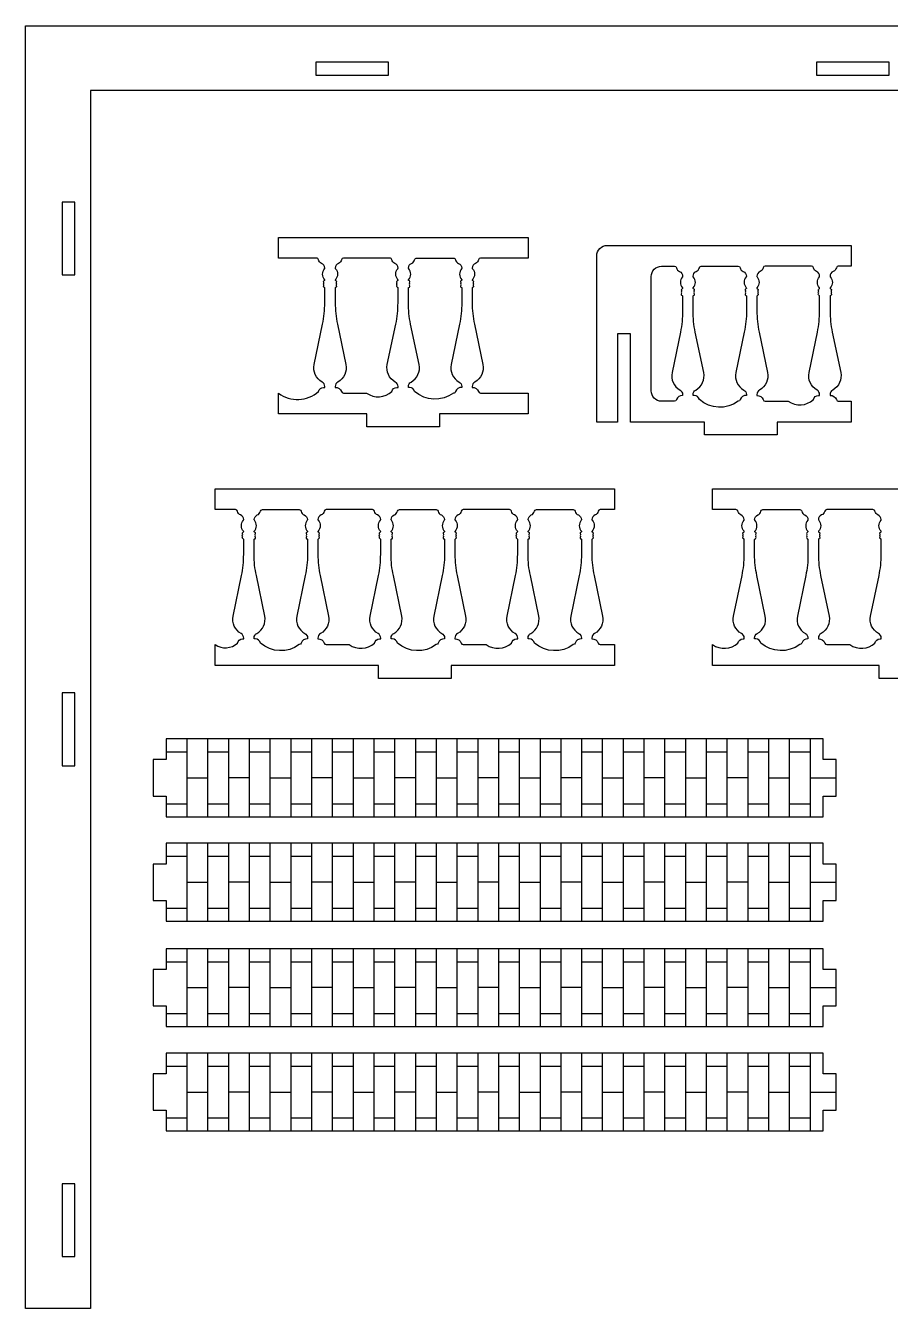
# Model space of a CAD drawing. Extents: x 9656 to 9770, y 1091 to 1154.
# Drawn here: x 9685.52 to 9693.84, y 1126.29 to 1138.64 of the extents above; entities that cross this region are included whole.
import ezdxf

# ---------------------------------------------------------------- set-up
doc = ezdxf.new("R2010")
doc.units = 0
doc.header["$MEASUREMENT"] = 0
doc.layers.add('LAYER_1', color=18, linetype='CONTINUOUS')

msp = doc.modelspace()

# ---------------------------------------------------------------- linework, layer by layer
at = {"layer": 'LAYER_1'}
for points in [[(9686.142, 1138.014), (9686.142, 1126.289), (9685.517, 1126.289), (9685.517, 1138.639), (9712.142, 1138.639), (9712.142, 1126.289), (9711.517, 1126.289), (9711.517, 1138.014)], [(9688.311, 1138.164), (9689.011, 1138.164), (9689.011, 1138.289), (9688.311, 1138.289)], [(9693.13, 1138.164), (9693.83, 1138.164), (9693.83, 1138.289), (9693.13, 1138.289)], [(9685.992, 1136.239), (9685.992, 1136.939), (9685.867, 1136.939), (9685.867, 1136.239)], [(9685.992, 1131.514), (9685.992, 1132.214), (9685.867, 1132.214), (9685.867, 1131.514)], [(9693.194, 1131.772), (9686.869, 1131.772), (9686.869, 1131.572), (9686.744, 1131.572), (9686.744, 1131.222), (9686.869, 1131.222), (9686.869, 1131.022), (9693.194, 1131.022), (9693.194, 1131.222), (9693.319, 1131.222), (9693.319, 1131.572), (9693.194, 1131.572)], [(9693.194, 1130.767), (9686.869, 1130.767), (9686.869, 1130.567), (9686.744, 1130.567), (9686.744, 1130.217), (9686.869, 1130.217), (9686.869, 1130.017), (9693.194, 1130.017), (9693.194, 1130.217), (9693.319, 1130.217), (9693.319, 1130.567), (9693.194, 1130.567)], [(9693.194, 1129.752), (9686.869, 1129.752), (9686.869, 1129.552), (9686.744, 1129.552), (9686.744, 1129.202), (9686.869, 1129.202), (9686.869, 1129.002), (9693.194, 1129.002), (9693.194, 1129.202), (9693.319, 1129.202), (9693.319, 1129.552), (9693.194, 1129.552)], [(9693.194, 1128.747), (9686.869, 1128.747), (9686.869, 1128.547), (9686.744, 1128.547), (9686.744, 1128.197), (9686.869, 1128.197), (9686.869, 1127.997), (9693.194, 1127.997), (9693.194, 1128.197), (9693.319, 1128.197), (9693.319, 1128.547), (9693.194, 1128.547)], [(9685.992, 1126.789), (9685.992, 1127.489), (9685.867, 1127.489), (9685.867, 1126.789)]]:
    msp.add_lwpolyline(points, close=True, dxfattribs=at)
for points in [[(9687.95, 1134.901), (9687.95, 1135.101, 0.352171), (9688.337, 1135.117, -0.352171), (9688.386, 1135.156), (9688.397, 1135.156), (9688.397, 1135.165, 0.272519), (9688.372, 1135.208, -0.328849), (9688.294, 1135.377), (9688.376, 1135.766, 0.051698), (9688.397, 1135.971), (9688.397, 1136.114, 0.366837), (9688.393, 1136.119, -0.600564), (9688.387, 1136.137, 0.39765), (9688.387, 1136.144, -0.39765), (9688.387, 1136.159, 0.39765), (9688.387, 1136.166, -0.594353), (9688.393, 1136.184, 0.584261), (9688.396, 1136.193, -0.375636), (9688.395, 1136.299, 0.187098), (9688.397, 1136.305, 0.294683), (9688.366, 1136.35, -0.244569), (9688.337, 1136.385, 0.352171), (9688.317, 1136.401), (9687.95, 1136.401), (9687.95, 1136.601), (9690.354, 1136.601), (9690.354, 1136.401), (9689.896, 1136.401, 0.352171), (9689.877, 1136.385, -0.244569), (9689.847, 1136.35, 0.294683), (9689.816, 1136.305, 0.187098), (9689.819, 1136.299, -0.375636), (9689.818, 1136.193, 0.584261), (9689.821, 1136.184, -0.594353), (9689.827, 1136.166, 0.39765), (9689.827, 1136.159, -0.39765), (9689.827, 1136.144, 0.39765), (9689.827, 1136.137, -0.600564), (9689.82, 1136.119, 0.366837), (9689.816, 1136.114), (9689.816, 1135.971, 0.051698), (9689.837, 1135.766), (9689.919, 1135.377, -0.328849), (9689.842, 1135.208, 0.272519), (9689.816, 1135.165), (9689.816, 1135.156, -0.352171), (9689.877, 1135.117, 0.352171), (9689.896, 1135.101), (9690.354, 1135.101), (9690.354, 1134.901), (9689.502, 1134.901), (9689.502, 1134.776), (9688.802, 1134.776), (9688.802, 1134.901)], [(9693.465, 1134.823), (9692.753, 1134.823), (9692.753, 1134.698), (9692.053, 1134.698), (9692.053, 1134.823), (9691.34, 1134.823), (9691.34, 1135.673), (9691.215, 1135.673), (9691.215, 1134.823), (9691.015, 1134.823), (9691.015, 1136.423, -0.414214), (9691.115, 1136.523), (9693.465, 1136.523), (9693.465, 1136.323), (9693.341, 1136.323, 0.352171), (9693.322, 1136.308, -0.244569), (9693.292, 1136.272, 0.294683), (9693.261, 1136.227, 0.187098), (9693.264, 1136.221, -0.375636), (9693.263, 1136.115, 0.584261), (9693.266, 1136.106, -0.594353), (9693.272, 1136.088, 0.39765), (9693.272, 1136.081, -0.39765), (9693.272, 1136.066, 0.39765), (9693.272, 1136.059, -0.600564), (9693.266, 1136.041, 0.366837), (9693.261, 1136.036), (9693.261, 1135.893, 0.051698), (9693.283, 1135.688), (9693.364, 1135.299, -0.328849), (9693.287, 1135.13, 0.272519), (9693.261, 1135.087), (9693.261, 1135.078, -0.352171), (9693.322, 1135.039, 0.352171), (9693.341, 1135.023), (9693.465, 1135.023)], [(9688.8, 1135.101, 0.352171), (9689.042, 1135.117, -0.352171), (9689.091, 1135.156), (9689.102, 1135.156), (9689.102, 1135.165, 0.272519), (9689.076, 1135.208, -0.328849), (9688.999, 1135.377), (9689.081, 1135.766, 0.051698), (9689.102, 1135.971), (9689.102, 1136.114, 0.366837), (9689.098, 1136.119, -0.600564), (9689.092, 1136.137, 0.39765), (9689.092, 1136.144, -0.39765), (9689.092, 1136.159, 0.39765), (9689.092, 1136.166, -0.594353), (9689.098, 1136.184, 0.584261), (9689.101, 1136.193, -0.375636), (9689.1, 1136.299, 0.187098), (9689.102, 1136.305, 0.294683), (9689.071, 1136.35, -0.244569), (9689.042, 1136.385, 0.352171), (9689.022, 1136.401), (9688.577, 1136.401, 0.352171), (9688.558, 1136.385, -0.244569), (9688.528, 1136.35, 0.294683), (9688.497, 1136.305, 0.187098), (9688.5, 1136.299, -0.375636), (9688.499, 1136.193, 0.584261), (9688.502, 1136.184, -0.594353), (9688.508, 1136.166, 0.39765), (9688.508, 1136.159, -0.39765), (9688.508, 1136.144, 0.39765), (9688.508, 1136.137, -0.600564), (9688.501, 1136.119, 0.366837), (9688.497, 1136.114), (9688.497, 1135.971, 0.051698), (9688.519, 1135.766), (9688.6, 1135.377, -0.328849), (9688.523, 1135.208, 0.272519), (9688.497, 1135.165), (9688.497, 1135.156, -0.352171), (9688.558, 1135.117, 0.352171), (9688.577, 1135.101)], [(9689.636, 1136.401, -0.352171), (9689.656, 1136.385, 0.244569), (9689.685, 1136.35, -0.294683), (9689.716, 1136.305, -0.187098), (9689.714, 1136.299, 0.375636), (9689.715, 1136.193, -0.584261), (9689.712, 1136.184, 0.594353), (9689.706, 1136.166, -0.39765), (9689.706, 1136.159, 0.39765), (9689.706, 1136.144, -0.39765), (9689.706, 1136.137, 0.600564), (9689.712, 1136.119, -0.366837), (9689.716, 1136.114), (9689.716, 1135.971, -0.051698), (9689.695, 1135.766), (9689.613, 1135.377, 0.328849), (9689.69, 1135.208, -0.272519), (9689.716, 1135.165), (9689.716, 1135.156, 0.352171), (9689.656, 1135.117, -0.352171), (9689.636, 1135.101, -0.352171), (9689.262, 1135.117, 0.352171), (9689.214, 1135.156), (9689.202, 1135.156), (9689.202, 1135.165, -0.272519), (9689.228, 1135.208, 0.328849), (9689.305, 1135.377), (9689.223, 1135.766, -0.051698), (9689.202, 1135.971), (9689.202, 1136.114, -0.366837), (9689.206, 1136.119, 0.600564), (9689.212, 1136.137, -0.39765), (9689.212, 1136.144, 0.39765), (9689.212, 1136.159, -0.39765), (9689.212, 1136.166, 0.594353), (9689.206, 1136.184, -0.584261), (9689.204, 1136.193, 0.375636), (9689.205, 1136.299, -0.187098), (9689.202, 1136.305, -0.294683), (9689.233, 1136.35, 0.244569), (9689.262, 1136.385, -0.352171), (9689.282, 1136.401)], [(9691.817, 1135.13, -0.272519), (9691.842, 1135.087), (9691.842, 1135.078, 0.352171), (9691.782, 1135.039, -0.352171), (9691.763, 1135.023), (9691.64, 1135.023, -0.414214), (9691.54, 1135.123), (9691.54, 1136.223, -0.414214), (9691.64, 1136.323), (9691.763, 1136.323, -0.352171), (9691.782, 1136.308, 0.244569), (9691.812, 1136.272, -0.294683), (9691.842, 1136.227, -0.187098), (9691.84, 1136.221, 0.375636), (9691.841, 1136.115, -0.584261), (9691.838, 1136.106, 0.594353), (9691.832, 1136.088, -0.39765), (9691.832, 1136.081, 0.39765), (9691.832, 1136.066, -0.39765), (9691.832, 1136.059, 0.600564), (9691.838, 1136.041, -0.366837), (9691.842, 1136.036), (9691.842, 1135.893, -0.051698), (9691.821, 1135.688), (9691.74, 1135.299, 0.328849)], [(9692.377, 1136.323, -0.352171), (9692.396, 1136.308, 0.244569), (9692.426, 1136.272, -0.294683), (9692.457, 1136.227, -0.187098), (9692.454, 1136.221, 0.375636), (9692.455, 1136.115, -0.584261), (9692.452, 1136.106, 0.594353), (9692.446, 1136.088, -0.39765), (9692.446, 1136.081, 0.39765), (9692.446, 1136.066, -0.39765), (9692.446, 1136.059, 0.600564), (9692.452, 1136.041, -0.366837), (9692.457, 1136.036), (9692.457, 1135.893, -0.051698), (9692.435, 1135.688), (9692.354, 1135.299, 0.328849), (9692.431, 1135.13, -0.272519), (9692.457, 1135.087), (9692.457, 1135.078, 0.352171), (9692.396, 1135.039, -0.352171), (9692.377, 1135.023, -0.352171), (9692.003, 1135.039, 0.352171), (9691.954, 1135.078), (9691.942, 1135.078), (9691.942, 1135.087, -0.272519), (9691.968, 1135.13, 0.328849), (9692.045, 1135.299), (9691.964, 1135.688, -0.051698), (9691.942, 1135.893), (9691.942, 1136.036, -0.366837), (9691.947, 1136.041, 0.600564), (9691.953, 1136.059, -0.39765), (9691.953, 1136.066, 0.39765), (9691.953, 1136.081, -0.39765), (9691.953, 1136.088, 0.594353), (9691.947, 1136.106, -0.584261), (9691.944, 1136.115, 0.375636), (9691.945, 1136.221, -0.187098), (9691.943, 1136.227, -0.294683), (9691.973, 1136.272, 0.244569), (9692.003, 1136.308, -0.352171), (9692.022, 1136.323)], [(9692.859, 1135.023, 0.352171), (9693.101, 1135.039, -0.352171), (9693.15, 1135.078), (9693.161, 1135.078), (9693.161, 1135.087, 0.272519), (9693.136, 1135.13, -0.328849), (9693.059, 1135.299), (9693.14, 1135.688, 0.051698), (9693.161, 1135.893), (9693.161, 1136.036, 0.366837), (9693.157, 1136.041, -0.600564), (9693.151, 1136.059, 0.39765), (9693.151, 1136.066, -0.39765), (9693.151, 1136.081, 0.39765), (9693.151, 1136.088, -0.594353), (9693.157, 1136.106, 0.584261), (9693.16, 1136.115, -0.375636), (9693.159, 1136.221, 0.187098), (9693.161, 1136.227, 0.294683), (9693.131, 1136.272, -0.244569), (9693.101, 1136.308, 0.352171), (9693.082, 1136.323), (9692.636, 1136.323, 0.352171), (9692.617, 1136.308, -0.244569), (9692.587, 1136.272, 0.294683), (9692.557, 1136.227, 0.187098), (9692.559, 1136.221, -0.375636), (9692.558, 1136.115, 0.584261), (9692.561, 1136.106, -0.594353), (9692.567, 1136.088, 0.39765), (9692.567, 1136.081, -0.39765), (9692.567, 1136.066, 0.39765), (9692.567, 1136.059, -0.600564), (9692.561, 1136.041, 0.366837), (9692.557, 1136.036), (9692.557, 1135.893, 0.051698), (9692.578, 1135.688), (9692.659, 1135.299, -0.328849), (9692.582, 1135.13, 0.272519), (9692.557, 1135.087), (9692.557, 1135.078, -0.352171), (9692.617, 1135.039, 0.352171), (9692.636, 1135.023)], [(9691.186, 1133.98), (9691.048, 1133.98, 0.352171), (9691.029, 1133.964, -0.244569), (9690.999, 1133.928, 0.294683), (9690.969, 1133.884, 0.187098), (9690.971, 1133.877, -0.375636), (9690.97, 1133.771, 0.584261), (9690.973, 1133.763, -0.594353), (9690.979, 1133.744, 0.39765), (9690.979, 1133.738, -0.39765), (9690.979, 1133.722, 0.39765), (9690.979, 1133.716, -0.600564), (9690.973, 1133.697, 0.366837), (9690.968, 1133.692), (9690.968, 1133.549, 0.051698), (9690.99, 1133.344), (9691.071, 1132.955, -0.328849), (9690.994, 1132.787, 0.272519), (9690.968, 1132.743), (9690.968, 1132.735, -0.352171), (9691.029, 1132.695, 0.352171), (9691.048, 1132.68), (9691.186, 1132.68), (9691.186, 1132.48), (9689.614, 1132.48), (9689.614, 1132.355), (9688.914, 1132.355), (9688.914, 1132.48), (9687.342, 1132.48), (9687.342, 1132.68, 0.352171), (9687.556, 1132.695, -0.352171), (9687.605, 1132.735), (9687.616, 1132.735), (9687.616, 1132.743, 0.272519), (9687.591, 1132.787, -0.328849), (9687.514, 1132.955), (9687.595, 1133.344, 0.051698), (9687.616, 1133.549), (9687.616, 1133.692, 0.366837), (9687.612, 1133.697, -0.600564), (9687.606, 1133.716, 0.39765), (9687.606, 1133.722, -0.39765), (9687.606, 1133.738, 0.39765), (9687.606, 1133.744, -0.594353), (9687.612, 1133.763, 0.584261), (9687.615, 1133.771, -0.375636), (9687.614, 1133.877, 0.187098), (9687.616, 1133.884, 0.294683), (9687.586, 1133.928, -0.244569), (9687.556, 1133.964, 0.352171), (9687.537, 1133.98), (9687.342, 1133.98), (9687.342, 1134.18), (9691.186, 1134.18)], [(9688.151, 1133.98, -0.352171), (9688.17, 1133.964, 0.244569), (9688.2, 1133.928, -0.294683), (9688.231, 1133.884, -0.187098), (9688.228, 1133.877, 0.375636), (9688.229, 1133.771, -0.584261), (9688.226, 1133.763, 0.594353), (9688.22, 1133.744, -0.39765), (9688.22, 1133.738, 0.39765), (9688.22, 1133.722, -0.39765), (9688.22, 1133.716, 0.600564), (9688.226, 1133.697, -0.366837), (9688.231, 1133.692), (9688.231, 1133.549, -0.051698), (9688.209, 1133.344), (9688.128, 1132.955, 0.328849), (9688.205, 1132.787, -0.272519), (9688.231, 1132.743), (9688.231, 1132.735, 0.352171), (9688.17, 1132.695, -0.352171), (9688.151, 1132.68, -0.352171), (9687.777, 1132.695, 0.352171), (9687.728, 1132.735), (9687.716, 1132.735), (9687.716, 1132.743, -0.272519), (9687.742, 1132.787, 0.328849), (9687.819, 1132.955), (9687.738, 1133.344, -0.051698), (9687.716, 1133.549), (9687.716, 1133.692, -0.366837), (9687.721, 1133.697, 0.600564), (9687.727, 1133.716, -0.39765), (9687.727, 1133.722, 0.39765), (9687.727, 1133.738, -0.39765), (9687.727, 1133.744, 0.594353), (9687.721, 1133.763, -0.584261), (9687.718, 1133.771, 0.375636), (9687.719, 1133.877, -0.187098), (9687.717, 1133.884, -0.294683), (9687.747, 1133.928, 0.244569), (9687.777, 1133.964, -0.352171), (9687.796, 1133.98)], [(9688.633, 1132.68, 0.352171), (9688.875, 1132.695, -0.352171), (9688.924, 1132.735), (9688.935, 1132.735), (9688.935, 1132.743, 0.272519), (9688.91, 1132.787, -0.328849), (9688.833, 1132.955), (9688.914, 1133.344, 0.051698), (9688.935, 1133.549), (9688.935, 1133.692, 0.366837), (9688.931, 1133.697, -0.600564), (9688.925, 1133.716, 0.39765), (9688.925, 1133.722, -0.39765), (9688.925, 1133.738, 0.39765), (9688.925, 1133.744, -0.594353), (9688.931, 1133.763, 0.584261), (9688.934, 1133.771, -0.375636), (9688.933, 1133.877, 0.187098), (9688.935, 1133.884, 0.294683), (9688.905, 1133.928, -0.244569), (9688.875, 1133.964, 0.352171), (9688.856, 1133.98), (9688.41, 1133.98, 0.352171), (9688.391, 1133.964, -0.244569), (9688.361, 1133.928, 0.294683), (9688.331, 1133.884, 0.187098), (9688.333, 1133.877, -0.375636), (9688.332, 1133.771, 0.584261), (9688.335, 1133.763, -0.594353), (9688.341, 1133.744, 0.39765), (9688.341, 1133.738, -0.39765), (9688.341, 1133.722, 0.39765), (9688.341, 1133.716, -0.600564), (9688.335, 1133.697, 0.366837), (9688.331, 1133.692), (9688.331, 1133.549, 0.051698), (9688.352, 1133.344), (9688.433, 1132.955, -0.328849), (9688.356, 1132.787, 0.272519), (9688.331, 1132.743), (9688.331, 1132.735, -0.352171), (9688.391, 1132.695, 0.352171), (9688.41, 1132.68)], [(9689.47, 1133.98, -0.352171), (9689.489, 1133.964, 0.244569), (9689.519, 1133.928, -0.294683), (9689.55, 1133.884, -0.187098), (9689.547, 1133.877, 0.375636), (9689.548, 1133.771, -0.584261), (9689.545, 1133.763, 0.594353), (9689.539, 1133.744, -0.39765), (9689.539, 1133.738, 0.39765), (9689.539, 1133.722, -0.39765), (9689.539, 1133.716, 0.600564), (9689.545, 1133.697, -0.366837), (9689.55, 1133.692), (9689.55, 1133.549, -0.051698), (9689.528, 1133.344), (9689.447, 1132.955, 0.328849), (9689.524, 1132.787, -0.272519), (9689.55, 1132.743), (9689.55, 1132.735, 0.352171), (9689.489, 1132.695, -0.352171), (9689.47, 1132.68, -0.352171), (9689.096, 1132.695, 0.352171), (9689.047, 1132.735), (9689.035, 1132.735), (9689.035, 1132.743, -0.272519), (9689.061, 1132.787, 0.328849), (9689.138, 1132.955), (9689.057, 1133.344, -0.051698), (9689.035, 1133.549), (9689.035, 1133.692, -0.366837), (9689.04, 1133.697, 0.600564), (9689.046, 1133.716, -0.39765), (9689.046, 1133.722, 0.39765), (9689.046, 1133.738, -0.39765), (9689.046, 1133.744, 0.594353), (9689.04, 1133.763, -0.584261), (9689.037, 1133.771, 0.375636), (9689.038, 1133.877, -0.187098), (9689.035, 1133.884, -0.294683), (9689.066, 1133.928, 0.244569), (9689.096, 1133.964, -0.352171), (9689.115, 1133.98)], [(9689.952, 1132.68, 0.352171), (9690.194, 1132.695, -0.352171), (9690.243, 1132.735), (9690.254, 1132.735), (9690.254, 1132.743, 0.272519), (9690.229, 1132.787, -0.328849), (9690.152, 1132.955), (9690.233, 1133.344, 0.051698), (9690.254, 1133.549), (9690.254, 1133.692, 0.366837), (9690.25, 1133.697, -0.600564), (9690.244, 1133.716, 0.39765), (9690.244, 1133.722, -0.39765), (9690.244, 1133.738, 0.39765), (9690.244, 1133.744, -0.594353), (9690.25, 1133.763, 0.584261), (9690.253, 1133.771, -0.375636), (9690.252, 1133.877, 0.187098), (9690.254, 1133.884, 0.294683), (9690.224, 1133.928, -0.244569), (9690.194, 1133.964, 0.352171), (9690.174, 1133.98), (9689.729, 1133.98, 0.352171), (9689.71, 1133.964, -0.244569), (9689.68, 1133.928, 0.294683), (9689.65, 1133.884, 0.187098), (9689.652, 1133.877, -0.375636), (9689.651, 1133.771, 0.584261), (9689.654, 1133.763, -0.594353), (9689.66, 1133.744, 0.39765), (9689.66, 1133.738, -0.39765), (9689.66, 1133.722, 0.39765), (9689.66, 1133.716, -0.600564), (9689.654, 1133.697, 0.366837), (9689.65, 1133.692), (9689.65, 1133.549, 0.051698), (9689.671, 1133.344), (9689.752, 1132.955, -0.328849), (9689.675, 1132.787, 0.272519), (9689.65, 1132.743), (9689.65, 1132.735, -0.352171), (9689.71, 1132.695, 0.352171), (9689.729, 1132.68)], [(9690.789, 1133.98, -0.352171), (9690.808, 1133.964, 0.244569), (9690.838, 1133.928, -0.294683), (9690.868, 1133.884, -0.187098), (9690.866, 1133.877, 0.375636), (9690.867, 1133.771, -0.584261), (9690.864, 1133.763, 0.594353), (9690.858, 1133.744, -0.39765), (9690.858, 1133.738, 0.39765), (9690.858, 1133.722, -0.39765), (9690.858, 1133.716, 0.600564), (9690.864, 1133.697, -0.366837), (9690.868, 1133.692), (9690.868, 1133.549, -0.051698), (9690.847, 1133.344), (9690.766, 1132.955, 0.328849), (9690.843, 1132.787, -0.272519), (9690.868, 1132.743), (9690.868, 1132.735, 0.352171), (9690.808, 1132.695, -0.352171), (9690.789, 1132.68, -0.352171), (9690.415, 1132.695, 0.352171), (9690.366, 1132.735), (9690.354, 1132.735), (9690.354, 1132.743, -0.272519), (9690.38, 1132.787, 0.328849), (9690.457, 1132.955), (9690.376, 1133.344, -0.051698), (9690.354, 1133.549), (9690.354, 1133.692, -0.366837), (9690.359, 1133.697, 0.600564), (9690.365, 1133.716, -0.39765), (9690.365, 1133.722, 0.39765), (9690.365, 1133.738, -0.39765), (9690.365, 1133.744, 0.594353), (9690.359, 1133.763, -0.584261), (9690.356, 1133.771, 0.375636), (9690.357, 1133.877, -0.187098), (9690.354, 1133.884, -0.294683), (9690.385, 1133.928, 0.244569), (9690.415, 1133.964, -0.352171), (9690.434, 1133.98)], [(9692.969, 1133.98, -0.352171), (9692.989, 1133.964, 0.244569), (9693.019, 1133.928, -0.294683), (9693.049, 1133.884, -0.187098), (9693.047, 1133.877, 0.375636), (9693.048, 1133.771, -0.584261), (9693.045, 1133.763, 0.594353), (9693.039, 1133.744, -0.39765), (9693.039, 1133.738, 0.39765), (9693.039, 1133.722, -0.39765), (9693.039, 1133.716, 0.600564), (9693.045, 1133.697, -0.366837), (9693.049, 1133.692), (9693.049, 1133.549, -0.051698), (9693.028, 1133.344), (9692.947, 1132.955, 0.328849), (9693.024, 1132.787, -0.272519), (9693.049, 1132.743), (9693.049, 1132.735, 0.352171), (9692.989, 1132.695, -0.352171), (9692.969, 1132.68, -0.352171), (9692.596, 1132.695, 0.352171), (9692.547, 1132.735), (9692.535, 1132.735), (9692.535, 1132.743, -0.272519), (9692.561, 1132.787, 0.328849), (9692.638, 1132.955), (9692.557, 1133.344, -0.051698), (9692.535, 1133.549), (9692.535, 1133.692, -0.366837), (9692.539, 1133.697, 0.600564), (9692.546, 1133.716, -0.39765), (9692.546, 1133.722, 0.39765), (9692.546, 1133.738, -0.39765), (9692.546, 1133.744, 0.594353), (9692.54, 1133.763, -0.584261), (9692.537, 1133.771, 0.375636), (9692.538, 1133.877, -0.187098), (9692.535, 1133.884, -0.294683), (9692.566, 1133.928, 0.244569), (9692.596, 1133.964, -0.352171), (9692.615, 1133.98)], [(9693.452, 1132.68, 0.352171), (9693.694, 1132.695, -0.352171), (9693.743, 1132.735), (9693.754, 1132.735), (9693.754, 1132.743, 0.272519), (9693.728, 1132.787, -0.328849), (9693.651, 1132.955), (9693.733, 1133.344, 0.051698), (9693.754, 1133.549), (9693.754, 1133.692, 0.366837), (9693.75, 1133.697, -0.600564), (9693.744, 1133.716, 0.39765), (9693.744, 1133.722, -0.39765), (9693.744, 1133.738, 0.39765), (9693.744, 1133.744, -0.594353), (9693.75, 1133.763, 0.584261), (9693.753, 1133.771, -0.375636), (9693.752, 1133.877, 0.187098), (9693.754, 1133.884, 0.294683), (9693.723, 1133.928, -0.244569), (9693.694, 1133.964, 0.352171), (9693.674, 1133.98), (9693.229, 1133.98, 0.352171), (9693.21, 1133.964, -0.244569), (9693.18, 1133.928, 0.294683), (9693.149, 1133.884, 0.187098), (9693.152, 1133.877, -0.375636), (9693.151, 1133.771, 0.584261), (9693.154, 1133.763, -0.594353), (9693.16, 1133.744, 0.39765), (9693.16, 1133.738, -0.39765), (9693.16, 1133.722, 0.39765), (9693.16, 1133.716, -0.600564), (9693.154, 1133.697, 0.366837), (9693.149, 1133.692), (9693.149, 1133.549, 0.051698), (9693.171, 1133.344), (9693.252, 1132.955, -0.328849), (9693.175, 1132.787, 0.272519), (9693.149, 1132.743), (9693.149, 1132.735, -0.352171), (9693.21, 1132.695, 0.352171), (9693.229, 1132.68)]]:
    msp.add_lwpolyline(points, format="xyb", close=True, dxfattribs=at)
msp.add_lwpolyline([(9694.433, 1132.355), (9693.733, 1132.355), (9693.733, 1132.48), (9692.129, 1132.48), (9692.129, 1132.68, 0.352171), (9692.375, 1132.695, -0.352171), (9692.424, 1132.735), (9692.435, 1132.735), (9692.435, 1132.743, 0.272519), (9692.409, 1132.787, -0.328849), (9692.332, 1132.955), (9692.414, 1133.344, 0.051698), (9692.435, 1133.549), (9692.435, 1133.692, 0.366837), (9692.431, 1133.697, -0.600564), (9692.425, 1133.716, 0.39765), (9692.425, 1133.722, -0.39765), (9692.425, 1133.738, 0.39765), (9692.425, 1133.744, -0.594353), (9692.431, 1133.763, 0.584261), (9692.434, 1133.771, -0.375636), (9692.433, 1133.877, 0.187098), (9692.435, 1133.884, 0.294683), (9692.404, 1133.928, -0.244569), (9692.375, 1133.964, 0.352171), (9692.355, 1133.98), (9692.129, 1133.98), (9692.129, 1134.18), (9696.036, 1134.18)], format="xyb", dxfattribs=at)
for points in [[(9687.069, 1131.772), (9687.069, 1131.022)], [(9687.269, 1131.772), (9687.269, 1131.022)], [(9687.469, 1131.772), (9687.469, 1131.022)], [(9687.669, 1131.772), (9687.669, 1131.022)], [(9687.869, 1131.772), (9687.869, 1131.022)], [(9688.069, 1131.772), (9688.069, 1131.022)], [(9688.269, 1131.772), (9688.269, 1131.022)], [(9688.469, 1131.772), (9688.469, 1131.022)], [(9688.669, 1131.772), (9688.669, 1131.022)], [(9688.869, 1131.772), (9688.869, 1131.022)], [(9689.069, 1131.772), (9689.069, 1131.022)], [(9689.269, 1131.772), (9689.269, 1131.022)], [(9689.469, 1131.772), (9689.469, 1131.022)], [(9689.669, 1131.772), (9689.669, 1131.022)], [(9689.869, 1131.772), (9689.869, 1131.022)], [(9690.069, 1131.772), (9690.069, 1131.022)], [(9690.269, 1131.772), (9690.269, 1131.022)], [(9690.469, 1131.772), (9690.469, 1131.022)], [(9690.669, 1131.772), (9690.669, 1131.022)], [(9690.869, 1131.772), (9690.869, 1131.022)], [(9691.069, 1131.772), (9691.069, 1131.022)], [(9691.269, 1131.772), (9691.269, 1131.022)], [(9691.469, 1131.772), (9691.469, 1131.022)], [(9691.669, 1131.772), (9691.669, 1131.022)], [(9691.869, 1131.772), (9691.869, 1131.022)], [(9692.069, 1131.772), (9692.069, 1131.022)], [(9692.269, 1131.772), (9692.269, 1131.022)], [(9692.469, 1131.772), (9692.469, 1131.022)], [(9692.669, 1131.772), (9692.669, 1131.022)], [(9692.869, 1131.772), (9692.869, 1131.022)], [(9693.069, 1131.772), (9693.069, 1131.022)], [(9686.869, 1131.647), (9687.069, 1131.647)], [(9687.269, 1131.647), (9687.469, 1131.647)], [(9687.669, 1131.647), (9687.869, 1131.647)], [(9688.069, 1131.647), (9688.269, 1131.647)], [(9688.469, 1131.647), (9688.669, 1131.647)], [(9688.869, 1131.647), (9689.069, 1131.647)], [(9689.269, 1131.647), (9689.469, 1131.647)], [(9689.669, 1131.647), (9689.869, 1131.647)], [(9690.069, 1131.647), (9690.269, 1131.647)], [(9690.469, 1131.647), (9690.669, 1131.647)], [(9690.869, 1131.647), (9691.069, 1131.647)], [(9691.269, 1131.647), (9691.469, 1131.647)], [(9691.669, 1131.647), (9691.869, 1131.647)], [(9692.069, 1131.647), (9692.269, 1131.647)], [(9692.469, 1131.647), (9692.669, 1131.647)], [(9692.869, 1131.647), (9693.069, 1131.647)], [(9687.069, 1131.397), (9687.269, 1131.397)], [(9687.669, 1131.397), (9687.469, 1131.397)], [(9687.869, 1131.397), (9688.069, 1131.397)], [(9688.469, 1131.397), (9688.269, 1131.397)], [(9688.669, 1131.397), (9688.869, 1131.397)], [(9689.269, 1131.397), (9689.069, 1131.397)], [(9689.469, 1131.397), (9689.669, 1131.397)], [(9690.069, 1131.397), (9689.869, 1131.397)], [(9690.269, 1131.397), (9690.469, 1131.397)], [(9690.869, 1131.397), (9690.669, 1131.397)], [(9691.069, 1131.397), (9691.269, 1131.397)], [(9691.669, 1131.397), (9691.469, 1131.397)], [(9691.869, 1131.397), (9692.069, 1131.397)], [(9692.469, 1131.397), (9692.269, 1131.397)], [(9692.669, 1131.397), (9692.869, 1131.397)], [(9693.069, 1131.397), (9693.319, 1131.397)], [(9686.869, 1131.147), (9687.069, 1131.147)], [(9687.269, 1131.147), (9687.469, 1131.147)], [(9687.669, 1131.147), (9687.869, 1131.147)], [(9688.069, 1131.147), (9688.269, 1131.147)], [(9688.469, 1131.147), (9688.669, 1131.147)], [(9688.869, 1131.147), (9689.069, 1131.147)], [(9689.269, 1131.147), (9689.469, 1131.147)], [(9689.669, 1131.147), (9689.869, 1131.147)], [(9690.069, 1131.147), (9690.269, 1131.147)], [(9690.469, 1131.147), (9690.669, 1131.147)], [(9690.869, 1131.147), (9691.069, 1131.147)], [(9691.269, 1131.147), (9691.469, 1131.147)], [(9691.669, 1131.147), (9691.869, 1131.147)], [(9692.069, 1131.147), (9692.269, 1131.147)], [(9692.469, 1131.147), (9692.669, 1131.147)], [(9692.869, 1131.147), (9693.069, 1131.147)], [(9687.069, 1130.767), (9687.069, 1130.017)], [(9687.269, 1130.767), (9687.269, 1130.017)], [(9687.469, 1130.767), (9687.469, 1130.017)], [(9687.669, 1130.767), (9687.669, 1130.017)], [(9687.869, 1130.767), (9687.869, 1130.017)], [(9688.069, 1130.767), (9688.069, 1130.017)], [(9688.269, 1130.767), (9688.269, 1130.017)], [(9688.469, 1130.767), (9688.469, 1130.017)], [(9688.669, 1130.767), (9688.669, 1130.017)], [(9688.869, 1130.767), (9688.869, 1130.017)], [(9689.069, 1130.767), (9689.069, 1130.017)], [(9689.269, 1130.767), (9689.269, 1130.017)], [(9689.469, 1130.767), (9689.469, 1130.017)], [(9689.669, 1130.767), (9689.669, 1130.017)], [(9689.869, 1130.767), (9689.869, 1130.017)], [(9690.069, 1130.767), (9690.069, 1130.017)], [(9690.269, 1130.767), (9690.269, 1130.017)], [(9690.469, 1130.767), (9690.469, 1130.017)], [(9690.669, 1130.767), (9690.669, 1130.017)], [(9690.869, 1130.767), (9690.869, 1130.017)], [(9691.069, 1130.767), (9691.069, 1130.017)], [(9691.269, 1130.767), (9691.269, 1130.017)], [(9691.469, 1130.767), (9691.469, 1130.017)], [(9691.669, 1130.767), (9691.669, 1130.017)], [(9691.869, 1130.767), (9691.869, 1130.017)], [(9692.069, 1130.767), (9692.069, 1130.017)], [(9692.269, 1130.767), (9692.269, 1130.017)], [(9692.469, 1130.767), (9692.469, 1130.017)], [(9692.669, 1130.767), (9692.669, 1130.017)], [(9692.869, 1130.767), (9692.869, 1130.017)], [(9693.069, 1130.767), (9693.069, 1130.017)], [(9686.869, 1130.642), (9687.069, 1130.642)], [(9687.269, 1130.642), (9687.469, 1130.642)], [(9687.669, 1130.642), (9687.869, 1130.642)], [(9688.069, 1130.642), (9688.269, 1130.642)], [(9688.469, 1130.642), (9688.669, 1130.642)], [(9688.869, 1130.642), (9689.069, 1130.642)], [(9689.269, 1130.642), (9689.469, 1130.642)], [(9689.669, 1130.642), (9689.869, 1130.642)], [(9690.069, 1130.642), (9690.269, 1130.642)], [(9690.469, 1130.642), (9690.669, 1130.642)], [(9690.869, 1130.642), (9691.069, 1130.642)], [(9691.269, 1130.642), (9691.469, 1130.642)], [(9691.669, 1130.642), (9691.869, 1130.642)], [(9692.069, 1130.642), (9692.269, 1130.642)], [(9692.469, 1130.642), (9692.669, 1130.642)], [(9692.869, 1130.642), (9693.069, 1130.642)], [(9687.069, 1130.392), (9687.269, 1130.392)], [(9687.669, 1130.392), (9687.469, 1130.392)], [(9687.869, 1130.392), (9688.069, 1130.392)], [(9688.469, 1130.392), (9688.269, 1130.392)], [(9688.669, 1130.392), (9688.869, 1130.392)], [(9689.269, 1130.392), (9689.069, 1130.392)], [(9689.469, 1130.392), (9689.669, 1130.392)], [(9690.069, 1130.392), (9689.869, 1130.392)], [(9690.269, 1130.392), (9690.469, 1130.392)], [(9690.869, 1130.392), (9690.669, 1130.392)], [(9691.069, 1130.392), (9691.269, 1130.392)], [(9691.669, 1130.392), (9691.469, 1130.392)], [(9691.869, 1130.392), (9692.069, 1130.392)], [(9692.469, 1130.392), (9692.269, 1130.392)], [(9692.669, 1130.392), (9692.869, 1130.392)], [(9693.069, 1130.392), (9693.319, 1130.392)], [(9686.869, 1130.142), (9687.069, 1130.142)], [(9687.269, 1130.142), (9687.469, 1130.142)], [(9687.669, 1130.142), (9687.869, 1130.142)], [(9688.069, 1130.142), (9688.269, 1130.142)], [(9688.469, 1130.142), (9688.669, 1130.142)], [(9688.869, 1130.142), (9689.069, 1130.142)], [(9689.269, 1130.142), (9689.469, 1130.142)], [(9689.669, 1130.142), (9689.869, 1130.142)], [(9690.069, 1130.142), (9690.269, 1130.142)], [(9690.469, 1130.142), (9690.669, 1130.142)], [(9690.869, 1130.142), (9691.069, 1130.142)], [(9691.269, 1130.142), (9691.469, 1130.142)], [(9691.669, 1130.142), (9691.869, 1130.142)], [(9692.069, 1130.142), (9692.269, 1130.142)], [(9692.469, 1130.142), (9692.669, 1130.142)], [(9692.869, 1130.142), (9693.069, 1130.142)], [(9687.069, 1129.752), (9687.069, 1129.002)], [(9687.269, 1129.752), (9687.269, 1129.002)], [(9687.469, 1129.752), (9687.469, 1129.002)], [(9687.669, 1129.752), (9687.669, 1129.002)], [(9687.869, 1129.752), (9687.869, 1129.002)], [(9688.069, 1129.752), (9688.069, 1129.002)], [(9688.269, 1129.752), (9688.269, 1129.002)], [(9688.469, 1129.752), (9688.469, 1129.002)], [(9688.669, 1129.752), (9688.669, 1129.002)], [(9688.869, 1129.752), (9688.869, 1129.002)], [(9689.069, 1129.752), (9689.069, 1129.002)], [(9689.269, 1129.752), (9689.269, 1129.002)], [(9689.469, 1129.752), (9689.469, 1129.002)], [(9689.669, 1129.752), (9689.669, 1129.002)], [(9689.869, 1129.752), (9689.869, 1129.002)], [(9690.069, 1129.752), (9690.069, 1129.002)], [(9690.269, 1129.752), (9690.269, 1129.002)], [(9690.469, 1129.752), (9690.469, 1129.002)], [(9690.669, 1129.752), (9690.669, 1129.002)], [(9690.869, 1129.752), (9690.869, 1129.002)], [(9691.069, 1129.752), (9691.069, 1129.002)], [(9691.269, 1129.752), (9691.269, 1129.002)], [(9691.469, 1129.752), (9691.469, 1129.002)], [(9691.669, 1129.752), (9691.669, 1129.002)], [(9691.869, 1129.752), (9691.869, 1129.002)], [(9692.069, 1129.752), (9692.069, 1129.002)], [(9692.269, 1129.752), (9692.269, 1129.002)], [(9692.469, 1129.752), (9692.469, 1129.002)], [(9692.669, 1129.752), (9692.669, 1129.002)], [(9692.869, 1129.752), (9692.869, 1129.002)], [(9693.069, 1129.752), (9693.069, 1129.002)], [(9686.869, 1129.627), (9687.069, 1129.627)], [(9687.269, 1129.627), (9687.469, 1129.627)], [(9687.669, 1129.627), (9687.869, 1129.627)], [(9688.069, 1129.627), (9688.269, 1129.627)], [(9688.469, 1129.627), (9688.669, 1129.627)], [(9688.869, 1129.627), (9689.069, 1129.627)], [(9689.269, 1129.627), (9689.469, 1129.627)], [(9689.669, 1129.627), (9689.869, 1129.627)], [(9690.069, 1129.627), (9690.269, 1129.627)], [(9690.469, 1129.627), (9690.669, 1129.627)], [(9690.869, 1129.627), (9691.069, 1129.627)], [(9691.269, 1129.627), (9691.469, 1129.627)], [(9691.669, 1129.627), (9691.869, 1129.627)], [(9692.069, 1129.627), (9692.269, 1129.627)], [(9692.469, 1129.627), (9692.669, 1129.627)], [(9692.869, 1129.627), (9693.069, 1129.627)], [(9687.069, 1129.377), (9687.269, 1129.377)], [(9687.669, 1129.377), (9687.469, 1129.377)], [(9687.869, 1129.377), (9688.069, 1129.377)], [(9688.469, 1129.377), (9688.269, 1129.377)], [(9688.669, 1129.377), (9688.869, 1129.377)], [(9689.269, 1129.377), (9689.069, 1129.377)], [(9689.469, 1129.377), (9689.669, 1129.377)], [(9690.069, 1129.377), (9689.869, 1129.377)], [(9690.269, 1129.377), (9690.469, 1129.377)], [(9690.869, 1129.377), (9690.669, 1129.377)], [(9691.069, 1129.377), (9691.269, 1129.377)], [(9691.669, 1129.377), (9691.469, 1129.377)], [(9691.869, 1129.377), (9692.069, 1129.377)], [(9692.469, 1129.377), (9692.269, 1129.377)], [(9692.669, 1129.377), (9692.869, 1129.377)], [(9693.069, 1129.377), (9693.319, 1129.377)], [(9686.869, 1129.127), (9687.069, 1129.127)], [(9687.269, 1129.127), (9687.469, 1129.127)], [(9687.669, 1129.127), (9687.869, 1129.127)], [(9688.069, 1129.127), (9688.269, 1129.127)], [(9688.469, 1129.127), (9688.669, 1129.127)], [(9688.869, 1129.127), (9689.069, 1129.127)], [(9689.269, 1129.127), (9689.469, 1129.127)], [(9689.669, 1129.127), (9689.869, 1129.127)], [(9690.069, 1129.127), (9690.269, 1129.127)], [(9690.469, 1129.127), (9690.669, 1129.127)], [(9690.869, 1129.127), (9691.069, 1129.127)], [(9691.269, 1129.127), (9691.469, 1129.127)], [(9691.669, 1129.127), (9691.869, 1129.127)], [(9692.069, 1129.127), (9692.269, 1129.127)], [(9692.469, 1129.127), (9692.669, 1129.127)], [(9692.869, 1129.127), (9693.069, 1129.127)], [(9687.069, 1128.747), (9687.069, 1127.997)], [(9687.269, 1128.747), (9687.269, 1127.997)], [(9687.469, 1128.747), (9687.469, 1127.997)], [(9687.669, 1128.747), (9687.669, 1127.997)], [(9687.869, 1128.747), (9687.869, 1127.997)], [(9688.069, 1128.747), (9688.069, 1127.997)], [(9688.269, 1128.747), (9688.269, 1127.997)], [(9688.469, 1128.747), (9688.469, 1127.997)], [(9688.669, 1128.747), (9688.669, 1127.997)], [(9688.869, 1128.747), (9688.869, 1127.997)], [(9689.069, 1128.747), (9689.069, 1127.997)], [(9689.269, 1128.747), (9689.269, 1127.997)], [(9689.469, 1128.747), (9689.469, 1127.997)], [(9689.669, 1128.747), (9689.669, 1127.997)], [(9689.869, 1128.747), (9689.869, 1127.997)], [(9690.069, 1128.747), (9690.069, 1127.997)], [(9690.269, 1128.747), (9690.269, 1127.997)], [(9690.469, 1128.747), (9690.469, 1127.997)], [(9690.669, 1128.747), (9690.669, 1127.997)], [(9690.869, 1128.747), (9690.869, 1127.997)], [(9691.069, 1128.747), (9691.069, 1127.997)], [(9691.269, 1128.747), (9691.269, 1127.997)], [(9691.469, 1128.747), (9691.469, 1127.997)], [(9691.669, 1128.747), (9691.669, 1127.997)], [(9691.869, 1128.747), (9691.869, 1127.997)], [(9692.069, 1128.747), (9692.069, 1127.997)], [(9692.269, 1128.747), (9692.269, 1127.997)], [(9692.469, 1128.747), (9692.469, 1127.997)], [(9692.669, 1128.747), (9692.669, 1127.997)], [(9692.869, 1128.747), (9692.869, 1127.997)], [(9693.069, 1128.747), (9693.069, 1127.997)], [(9686.869, 1128.622), (9687.069, 1128.622)], [(9687.269, 1128.622), (9687.469, 1128.622)], [(9687.669, 1128.622), (9687.869, 1128.622)], [(9688.069, 1128.622), (9688.269, 1128.622)], [(9688.469, 1128.622), (9688.669, 1128.622)], [(9688.869, 1128.622), (9689.069, 1128.622)], [(9689.269, 1128.622), (9689.469, 1128.622)], [(9689.669, 1128.622), (9689.869, 1128.622)], [(9690.069, 1128.622), (9690.269, 1128.622)], [(9690.469, 1128.622), (9690.669, 1128.622)], [(9690.869, 1128.622), (9691.069, 1128.622)], [(9691.269, 1128.622), (9691.469, 1128.622)], [(9691.669, 1128.622), (9691.869, 1128.622)], [(9692.069, 1128.622), (9692.269, 1128.622)], [(9692.469, 1128.622), (9692.669, 1128.622)], [(9692.869, 1128.622), (9693.069, 1128.622)], [(9687.069, 1128.372), (9687.269, 1128.372)], [(9687.669, 1128.372), (9687.469, 1128.372)], [(9687.869, 1128.372), (9688.069, 1128.372)], [(9688.469, 1128.372), (9688.269, 1128.372)], [(9688.669, 1128.372), (9688.869, 1128.372)], [(9689.269, 1128.372), (9689.069, 1128.372)], [(9689.469, 1128.372), (9689.669, 1128.372)], [(9690.069, 1128.372), (9689.869, 1128.372)], [(9690.269, 1128.372), (9690.469, 1128.372)], [(9690.869, 1128.372), (9690.669, 1128.372)], [(9691.069, 1128.372), (9691.269, 1128.372)], [(9691.669, 1128.372), (9691.469, 1128.372)], [(9691.869, 1128.372), (9692.069, 1128.372)], [(9692.469, 1128.372), (9692.269, 1128.372)], [(9692.669, 1128.372), (9692.869, 1128.372)], [(9693.069, 1128.372), (9693.319, 1128.372)], [(9686.869, 1128.122), (9687.069, 1128.122)], [(9687.269, 1128.122), (9687.469, 1128.122)], [(9687.669, 1128.122), (9687.869, 1128.122)], [(9688.069, 1128.122), (9688.269, 1128.122)], [(9688.469, 1128.122), (9688.669, 1128.122)], [(9688.869, 1128.122), (9689.069, 1128.122)], [(9689.269, 1128.122), (9689.469, 1128.122)], [(9689.669, 1128.122), (9689.869, 1128.122)], [(9690.069, 1128.122), (9690.269, 1128.122)], [(9690.469, 1128.122), (9690.669, 1128.122)], [(9690.869, 1128.122), (9691.069, 1128.122)], [(9691.269, 1128.122), (9691.469, 1128.122)], [(9691.669, 1128.122), (9691.869, 1128.122)], [(9692.069, 1128.122), (9692.269, 1128.122)], [(9692.469, 1128.122), (9692.669, 1128.122)], [(9692.869, 1128.122), (9693.069, 1128.122)]]:
    msp.add_lwpolyline(points, dxfattribs=at)

doc.saveas('drawing.dxf')
